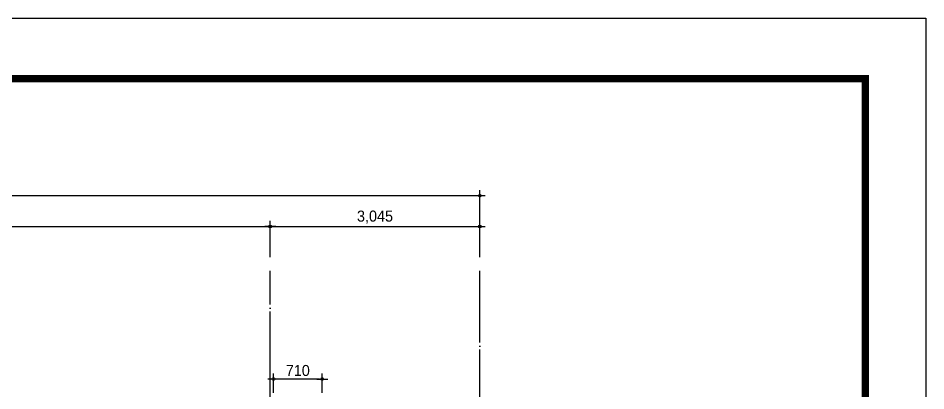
# Model space of a CAD drawing. Extents: x 62963 to 96603, y -130392 to -106632.
# Drawn here: x 83411 to 96603, y -112045 to -106632 of the extents above; entities that cross this region are included whole.
import ezdxf

# ---------------------------------------------------------------- set-up
doc = ezdxf.new("R2010")
doc.units = 0
doc.header["$LTSCALE"] = 50
doc.header["$MEASUREMENT"] = 0
doc.header["$PDMODE"] = 35
doc.header["$PDSIZE"] = -10
doc.linetypes.add('CEN', pattern=[62, 60, -1, 0, -1])
doc.layers.get('0').update_dxf_attribs({"linetype": 'CONTINUOUS'})
doc.layers.get('DEFPOINTS').update_dxf_attribs({"linetype": 'CONTINUOUS'})
for name, color, linetype in [('CEN', 1, 'CEN'), ('COR', 4, 'CONTINUOUS'), ('HAT', 5, 'CONTINUOUS'), ('SYM', 7, 'CONTINUOUS'), ('WAL', 3, 'CONTINUOUS')]:
    doc.layers.add(name, color=color, linetype=linetype)
doc.styles.add('GHS', font='HYWULM_0.TTF')
doc.styles.add('현창', font='HYWULM_0.TTF')
doc.dimstyles.new('STANDARD$0', dxfattribs={"dimscale": 30, "dimtxt": 3, "dimasz": 1, "dimexe": 2, "dimexo": 5, "dimgap": 0.9, "dimtad": 1, "dimtoh": 1, "dimdec": 4, "dimzin": 0, "dimdsep": 46, "dimlunit": 6, "dimtxsty": 'GHS', "dimblk1": 'DIMDOT', "dimblk2": 'DIMDOT', "dimsah": 1, "dimcen": 0.09, "dimadec": 0, "dimazin": 0, "dimtfac": 1, "dimtdec": 4, "dimtofl": 0, "dimtmove": 2, "dimatfit": 3, "dimldrblk": 'DIMDOT', "dimfxl": 1, "dimtolj": 1, "dimtzin": 0, "dimarcsym": 0})

# ---------------------------------------------------------------- blocks, each defined once
blk = doc.blocks.new('20')
at = {"layer": 'COR', "linetype": 'Continuous', "const_width": 270}
blk.add_lwpolyline([(230424, -2398), (230424, -57398), (308324, -57398), (308324, -2398)], close=True, dxfattribs=at)
at = {"layer": 'HAT'}
for p, q in [((226424, -198), (310524, -198)), ((310524, -198), (310524, -59598))]:
    blk.add_line(p, q, dxfattribs=at)
blk = doc.blocks.new('DIMDOT')
at = {"linetype": 'Continuous'}
blk.add_line((-2, 0), (2, 0), dxfattribs=at)
for radius in [0.5, 0.25]:
    blk.add_circle((0, 0), radius, dxfattribs=at)
blk = doc.blocks.new('*D4')
at = {"layer": 'DEFPOINTS', "color": 0}
for p in [(90119, -109210), (70899, -110301), (90119, -110301)]:
    blk.add_point(p, dxfattribs=at)
at = {"layer": 'SYM', "color": 211, "lineweight": -2}
for p, q in [((70899, -110101), (70899, -109130)), ((70939, -109210), (90079, -109210)), ((90119, -110101), (90119, -109130))]:
    blk.add_line(p, q, dxfattribs=at)
at = {"layer": 'SYM', "color": 211, "lineweight": -2, "xscale": 40, "yscale": 40, "zscale": 40, "rotation": 180}
blk.add_blockref('DIMDOT', (70899, -109210), dxfattribs=at)
at = {"layer": 'SYM', "color": 211, "lineweight": -2, "xscale": 40, "yscale": 40, "zscale": 40}
blk.add_blockref('DIMDOT', (90119, -109210), dxfattribs=at)
at = {"layer": 'SYM', "color": 0, "insert": (80509, -109074), "char_height": 160, "attachment_point": 5, "style": '현창'}
blk.add_mtext('\\A1;19,220', dxfattribs=at)
blk = doc.blocks.new('*D5')
at = {"layer": 'DEFPOINTS', "color": 0}
for p in [(87074, -109658), (70899, -110301), (87074, -110301)]:
    blk.add_point(p, dxfattribs=at)
at = {"layer": 'SYM', "color": 211, "lineweight": -2}
for p, q in [((70899, -110101), (70899, -109578)), ((87074, -110101), (87074, -109578)), ((70939, -109658), (87034, -109658))]:
    blk.add_line(p, q, dxfattribs=at)
at = {"layer": 'SYM', "color": 211, "lineweight": -2, "xscale": 40, "yscale": 40, "zscale": 40, "rotation": 180}
blk.add_blockref('DIMDOT', (70899, -109658), dxfattribs=at)
at = {"layer": 'SYM', "color": 211, "lineweight": -2, "xscale": 40, "yscale": 40, "zscale": 40}
blk.add_blockref('DIMDOT', (87074, -109658), dxfattribs=at)
at = {"layer": 'SYM', "color": 0, "insert": (78987, -109524), "char_height": 160, "attachment_point": 5, "style": '현창'}
blk.add_mtext('\\A1;16,175', dxfattribs=at)
blk = doc.blocks.new('*D6')
at = {"layer": 'DEFPOINTS', "color": 0}
for p in [(90119, -109658), (87074, -110301), (90119, -110301)]:
    blk.add_point(p, dxfattribs=at)
at = {"layer": 'SYM', "color": 211, "lineweight": -2}
for p, q in [((87074, -110101), (87074, -109578)), ((90119, -110101), (90119, -109578)), ((87114, -109658), (90079, -109658))]:
    blk.add_line(p, q, dxfattribs=at)
at = {"layer": 'SYM', "color": 211, "lineweight": -2, "xscale": 40, "yscale": 40, "zscale": 40, "rotation": 180}
blk.add_blockref('DIMDOT', (87074, -109658), dxfattribs=at)
at = {"layer": 'SYM', "color": 211, "lineweight": -2, "xscale": 40, "yscale": 40, "zscale": 40}
blk.add_blockref('DIMDOT', (90119, -109658), dxfattribs=at)
at = {"layer": 'SYM', "color": 0, "insert": (88597, -109522), "char_height": 160, "attachment_point": 5, "style": '현창'}
blk.add_mtext('\\A1;3,045', dxfattribs=at)
blk = doc.blocks.new('*D2')
at = {"layer": 'DEFPOINTS', "color": 0}
for p in [(87120, -111873), (87120, -112272), (87830, -112272)]:
    blk.add_point(p, dxfattribs=at)
at = {"layer": 'SYM', "color": 211, "lineweight": -2}
for p, q in [((87120, -112072), (87120, -111793)), ((87830, -112072), (87830, -111793)), ((87790, -111873), (87160, -111873))]:
    blk.add_line(p, q, dxfattribs=at)
at = {"layer": 'SYM', "color": 211, "lineweight": -2, "xscale": 40, "yscale": 40, "zscale": 40, "rotation": 180}
blk.add_blockref('DIMDOT', (87120, -111873), dxfattribs=at)
at = {"layer": 'SYM', "color": 211, "lineweight": -2, "xscale": 40, "yscale": 40, "zscale": 40}
blk.add_blockref('DIMDOT', (87830, -111873), dxfattribs=at)
at = {"layer": 'SYM', "color": 0, "insert": (87475, -111750), "char_height": 160, "attachment_point": 5, "style": '현창'}
blk.add_mtext('\\A1;710', dxfattribs=at)

msp = doc.modelspace()

# ---------------------------------------------------------------- linework, layer by layer
at = {"layer": 'CEN'}
for p, q in [((87074.02273, -116992.03132), (87074.02273, -110300.7152)), ((90119.02273, -123745.12493), (90119.02273, -110300.7152))]:
    msp.add_line(p, q, dxfattribs=at)

# ---------------------------------------------------------------- block references
at = {"layer": 'WAL', "xscale": 0.4000000000232831, "yscale": 0.4000000000232831, "zscale": 0.4000000000000001}
msp.add_blockref('20', (-27607.11815, -106552.9127), dxfattribs=at)

# ---------------------------------------------------------------- dimensions: what is measured, and where the dimension line sits
at = {"layer": 'SYM'}
for base, p1, p2, picture, middle in [((90119.02273, -109209.6602), (70899.02273, -110300.7152), (90119.02273, -110300.7152), '*D4', (80509.02273, -109074.1076)), ((87074.02273, -109657.67084), (70899.02273, -110300.7152), (87074.02273, -110300.7152), '*D5', (78986.52273, -109523.60959)), ((90119.02273, -109657.67084), (87074.02273, -110300.7152), (90119.02273, -110300.7152), '*D6', (88596.52273, -109522.22477))]:
    dim = msp.add_linear_dim(base=base, p1=p1, p2=p2, dimstyle='STANDARD$0', override={"dimscale": 40, "dimtxt": 4, "dimgap": 1, "dimtoh": 0, "dimdle": 2, "dimclrd": 211, "dimclre": 211, "dimtix": 1, "dimtofl": 1}, dxfattribs=at)
    dim.commit()
    dim.dimension.update_dxf_attribs({"geometry": picture, "text_midpoint": middle})
dim = msp.add_linear_dim(base=(87120.23516, -111872.88418), p1=(87830.23516, -112271.91752), p2=(87120.23516, -112271.91752), angle=180, dimstyle='STANDARD$0', override={"dimscale": 40, "dimtxt": 4, "dimgap": 1, "dimtoh": 0, "dimdle": 2, "dimclrd": 211, "dimclre": 211, "dimtix": 1, "dimtofl": 1}, dxfattribs=at)
dim.commit()
dim.dimension.update_dxf_attribs({"geometry": '*D2', "text_midpoint": (87475.23516, -111749.68844)})

doc.saveas('drawing.dxf')
